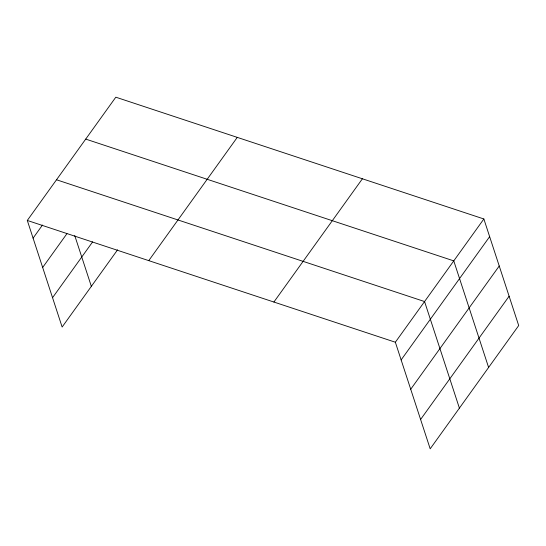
<?xml version="1.0" encoding="UTF-8"?>
<svg xmlns="http://www.w3.org/2000/svg" width="546" height="546" viewBox="0 0 546 546"><rect width="100%" height="100%" fill="white"/><g stroke="black" fill="none" stroke-linecap="round" stroke-linejoin="round"><path stroke-width="0.82" d="M27.3 220.447L115.813 97.188L483.865 218.973L518.7 325.553L430.187 448.812L395.352 342.226L27.3 220.447L62.135 327.027L117.581 249.815M33.081 238.138L42.486 225.041M42.67 267.472L66.926 233.688M52.546 297.693L92.649 241.851M148.758 260.633L237.271 137.38M273.894 302.04L362.407 178.781M395.352 342.226L483.865 218.973M401.133 359.916L489.646 236.664M410.722 389.25L499.235 265.998M420.597 419.478L509.111 296.219M85.715 139.1L453.767 260.879L488.609 367.458M56.511 179.77L424.563 301.549L459.398 408.135M74.741 235.544L91.346 286.357"/></g></svg>
